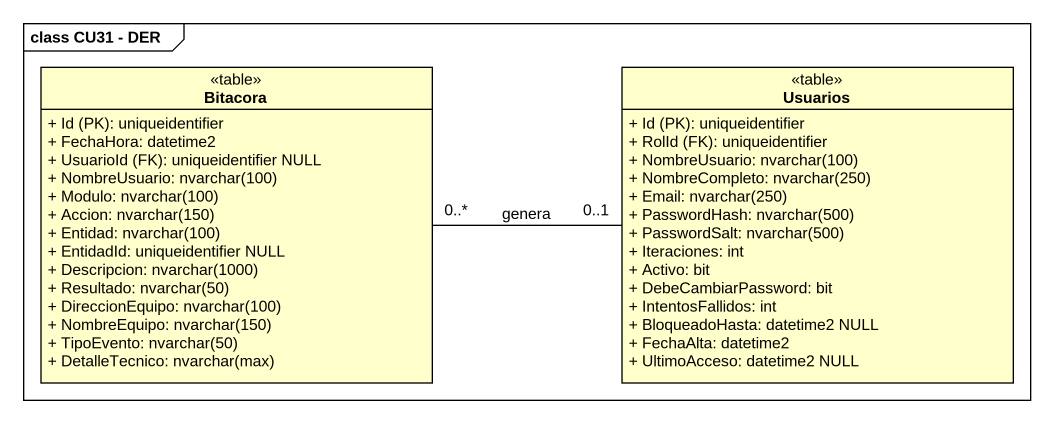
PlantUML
@startuml
mainframe class CU31 - DER
hide circle
hide empty members
skinparam classAttributeIconSize 0
class Bitacora <<table>> {
  {field} + Id (PK): uniqueidentifier
  + FechaHora: datetime2
  {field} + UsuarioId (FK): uniqueidentifier NULL
  {field} + NombreUsuario: nvarchar(100)
  {field} + Modulo: nvarchar(100)
  {field} + Accion: nvarchar(150)
  {field} + Entidad: nvarchar(100)
  + EntidadId: uniqueidentifier NULL
  {field} + Descripcion: nvarchar(1000)
  {field} + Resultado: nvarchar(50)
  {field} + DireccionEquipo: nvarchar(100)
  {field} + NombreEquipo: nvarchar(150)
  {field} + TipoEvento: nvarchar(50)
  {field} + DetalleTecnico: nvarchar(max)
}
class Usuarios <<table>> {
  {field} + Id (PK): uniqueidentifier
  {field} + RolId (FK): uniqueidentifier
  {field} + NombreUsuario: nvarchar(100)
  {field} + NombreCompleto: nvarchar(250)
  {field} + Email: nvarchar(250)
  {field} + PasswordHash: nvarchar(500)
  {field} + PasswordSalt: nvarchar(500)
  + Iteraciones: int
  + Activo: bit
  + DebeCambiarPassword: bit
  + IntentosFallidos: int
  + BloqueadoHasta: datetime2 NULL
  + FechaAlta: datetime2
  + UltimoAcceso: datetime2 NULL
}
Bitacora "0..*" -right- "0..1" Usuarios : genera
@enduml
